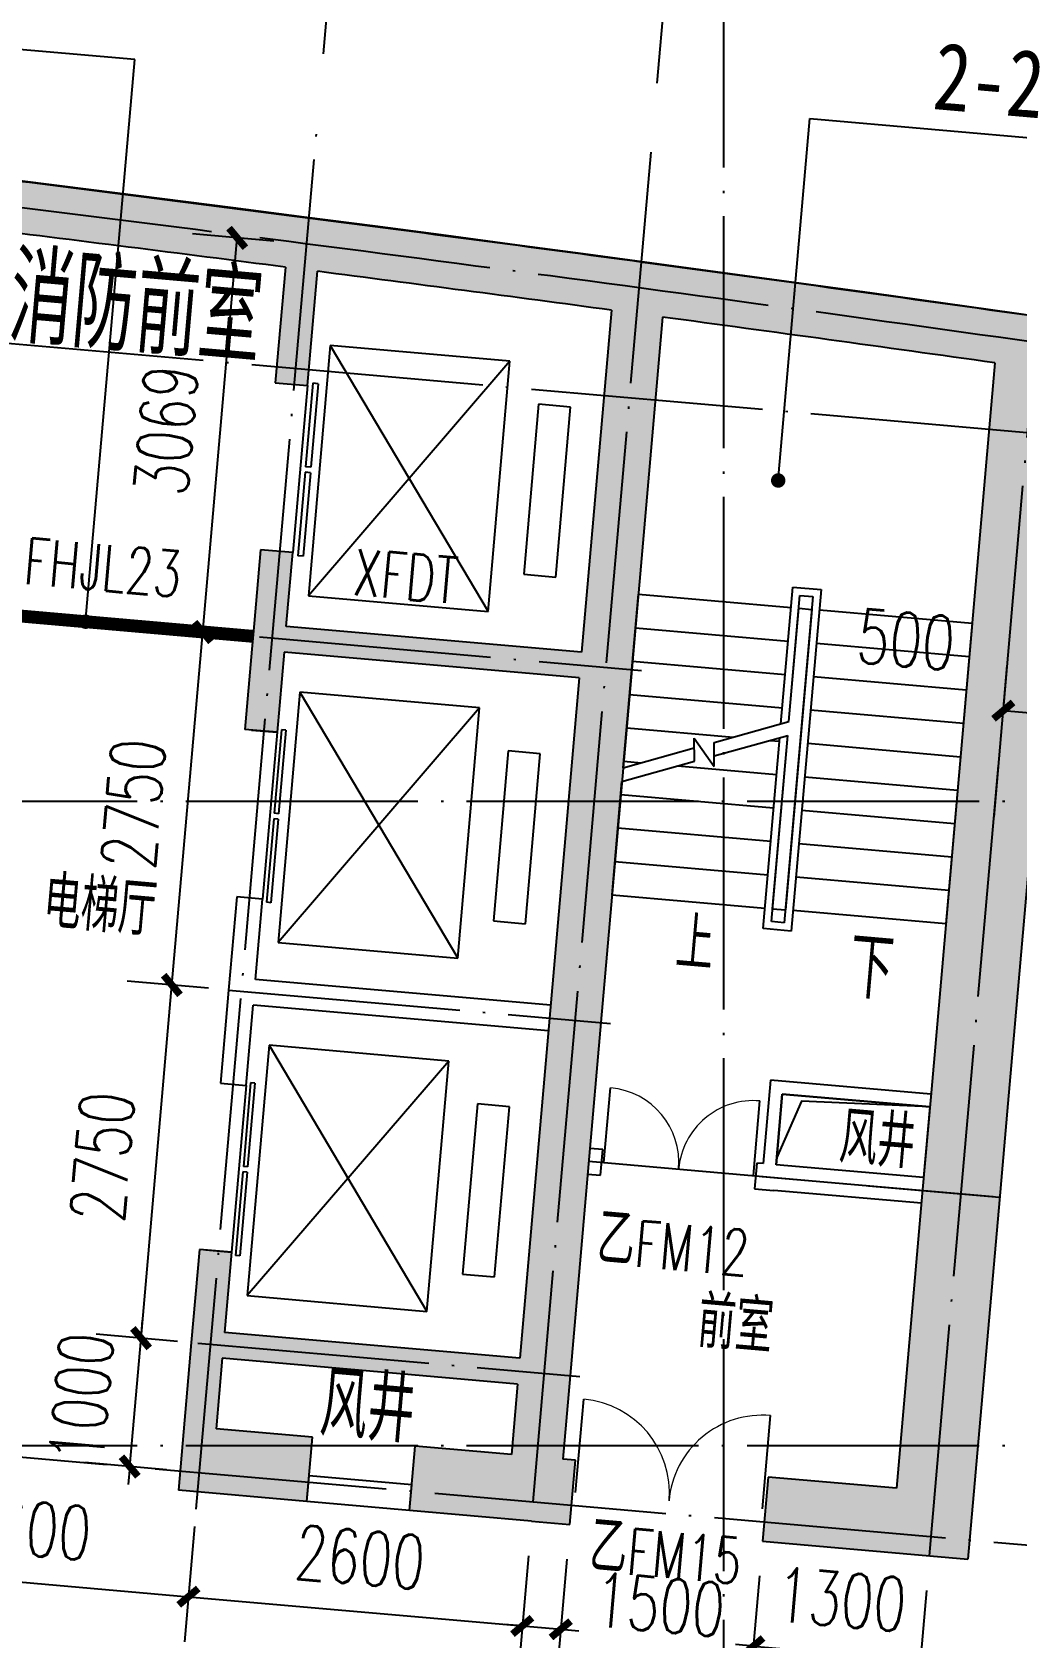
# Model space of a CAD drawing. Extents: x 246015 to 608740, y -108003 to 88400.
# Drawn here: x 520987 to 528628, y 27045 to 39505 of the extents above; entities that cross this region are included whole.
import ezdxf

# ---------------------------------------------------------------- set-up
doc = ezdxf.new("R2010")
doc.units = 0
doc.header["$LTSCALE"] = 3000
doc.header["$MEASUREMENT"] = 0
doc.header["$PDMODE"] = 1
doc.linetypes.add('DASH', pattern=[0.35, 0.25, -0.1])
doc.linetypes.add('DOTE', pattern=[2.42, 2, -0.2, 0.02, -0.2])
doc.layers.get('0').update_dxf_attribs({"linetype": 'CONTINUOUS'})
doc.layers.get('DEFPOINTS').update_dxf_attribs({"linetype": 'CONTINUOUS'})
for name, color, linetype in [('DIM_LEAD', 3, 'CONTINUOUS'), ('DIM_SYMB', 3, 'CONTINUOUS'), ('dote', 1, 'DOTE'), ('PUB_DIM', 3, 'CONTINUOUS'), ('PUB_HATCH', 8, 'CONTINUOUS'), ('PUB_TEXT', 7, 'CONTINUOUS'), ('stair', 2, 'CONTINUOUS'), ('WALL', 9, 'CONTINUOUS'), ('WINDOW', 4, 'CONTINUOUS'), ('WINDOW_TEXT', 7, 'CONTINUOUS'), ('防火卷帘', 4, 'DASH')]:
    doc.layers.add(name, color=color, linetype=linetype)
doc.styles.add('-黑体', font='simhei.ttf', dxfattribs={"width": 0.8})
doc.styles.add('_TCH_DIM', font='SIMPLEX', dxfattribs={"bigfont": 'GBCBIG'})
doc.styles.add('_TCH_WINDOW', font='SIMPLEX', dxfattribs={"bigfont": 'GBCBIG'})
doc.styles.add('DIM_FONT', font='simplex.shx', dxfattribs={"width": 0.7, "bigfont": 'hztxt.shx'})
doc.dimstyles.new('DIMN140', dxfattribs={"dimscale": 1.4, "dimtxt": 300, "dimasz": 100, "dimexe": 250, "dimexo": 300, "dimgap": 150, "dimtad": 1, "dimdec": 0, "dimzin": 0, "dimdsep": 46, "dimtxsty": 'DIM_FONT', "dimblk": 'ARCHTICK', "dimcen": 0.09, "dimclrt": 7, "dimazin": 2, "dimtfac": 1, "dimtdec": 0, "dimtix": 1, "dimtmove": 2, "dimatfit": 3, "dimfxl": 0, "dimtolj": 1, "dimtzin": 0, "dimarcsym": 0})
doc.dimstyles.new('DIMN150', dxfattribs={"dimscale": 1.5, "dimtxt": 300, "dimasz": 100, "dimexe": 250, "dimexo": 300, "dimgap": 150, "dimtad": 1, "dimdec": 0, "dimzin": 0, "dimdsep": 46, "dimtxsty": 'DIM_FONT', "dimblk": 'ARCHTICK', "dimcen": 0.09, "dimclrt": 7, "dimazin": 2, "dimtfac": 1, "dimtdec": 0, "dimtix": 1, "dimtmove": 2, "dimatfit": 3, "dimfxl": 0, "dimtolj": 1, "dimtzin": 0, "dimarcsym": 0})

# ---------------------------------------------------------------- blocks, each defined once
blk = doc.blocks.new('$TCHSYS$LDOR22D')
for p, q in [((-0.5167, 0.8333), (-0.0167, 0.8333)), ((-0.5167, 0.8333), (-0.5167, 0.6667)), ((-0.0167, 0.8333), (-0.0167, 0.6667)), ((0.0167, 0.8333), (0.0167, 0.6667)), ((0.0167, 0.8333), (0.5167, 0.8333)), ((0.5167, 0.8333), (0.5167, 0.6667)), ((-0.5167, 0.6667), (-0.0167, 0.6667)), ((0.0167, 0.6667), (0.5167, 0.6667)), ((-0.5, 0.5), (0.5, 0.5))]:
    blk.add_line(p, q)
blk = doc.blocks.new('$DorLib2D$00000037')
at = {"linetype": 'DASH'}
blk.add_line((0.5, 0), (-0.5, 0), dxfattribs=at)
blk = doc.blocks.new('$DorLib2D$00000004')
for p, q in [((-0.485, 0), (-0.485, 0.485)), ((0.485, 0), (0.485, 0.485))]:
    blk.add_line(p, q)
at = {"lineweight": 13}
for centre, start, end in [((-0.485, 0), 0, 90), ((0.485, 0), 90, 180)]:
    blk.add_arc(centre, 0.485, start, end, dxfattribs=at)
blk = doc.blocks.new('2-2')
at = {"layer": 'PUB_HATCH'}
for points in [[(58136.1, 903.3), (58158.3, 1169.3, 0.0013003), (55557.3, 1270.5), (55542.7, 870.8, -0.0012294), (58000, 775.5)], [(60753.1, 787.8), (60759.3, 1054.5, 0.0013006), (58158.3, 1169.3), (58136.1, 903.3), (58250, 765.1, -0.001151), (60550, 663.9)], [(63853.5, 633.3), (63860.6, 900, 0.0015511), (60759.3, 1054.5), (60753.1, 787.8), (60950, 645.2, -0.0013015), (63550, 515.8)], [(58000, 775.5), (58000, -125), (58250, -125), (58250, 765.1), (58136.1, 903.3)], [(60753.1, 787.8), (60550, 663.9), (60550, -2000), (60683.3, -2100), (60950, -2100), (60950, 645.2)], [(63853.5, 633.3), (63550, 515.8), (63550, -5200), (64150, -5200), (64150, 484)], [(58250, -2000), (58250, -1425), (58000, -1425), (58000, -2000), (58125, -2100)], [(58000, -2000), (58000, -2200), (58125, -2100)], [(58125, -2100), (58000, -2200), (58000, -2825), (58250, -2825), (58250, -2200)], [(60683.3, -2100), (60550, -2000), (58250, -2000), (58125, -2100), (58250, -2200), (60550, -2200)], [(60683.3, -2100), (60550, -2200), (60550, -4850), (60950, -4850), (60950, -2100)], [(60950, -4850), (60550, -4850), (60550, -5950), (60950, -5950)], [(64150, -5200), (63550, -5200), (63550, -5950), (64150, -5950)], [(60950, -5950), (60550, -5950), (60550, -7500), (60683.3, -7600), (60950, -7600)], [(64150, -5950), (63550, -5950), (63550, -8250), (64150, -8750)], [(58000, -6875), (58000, -7600), (58166.7, -7600), (58250, -7500), (58250, -6875)], [(58166.7, -7600), (58000, -7600), (58000, -8750), (58250, -8250), (58250, -7700)], [(60683.3, -7600), (60550, -7500), (58250, -7500), (58166.7, -7600), (58250, -7700), (60550, -7700)], [(60683.3, -7600), (60550, -7700), (60550, -8250), (60750, -8416.7), (60950, -8250), (60950, -7600)], [(59000, -8250), (58250, -8250), (58000, -8750), (59000, -8750)], [(60750, -8416.7), (60550, -8250), (59800, -8250), (59800, -8750), (60750, -8750)], [(60750, -8750), (61050, -8750), (61050, -8250), (60950, -8250), (60750, -8416.7)], [(63550, -8250), (62550, -8250), (62550, -8750), (64150, -8750)]]:
    blk.add_hatch(color=256, dxfattribs=at).paths.add_polyline_path(points)
at = {"layer": 'DIM_SYMB'}
for points in [[(62966.7, -3854.2, 0, 0, 0), (62966.7, -706.7, 0, 0, 0), (61545, -706.7, 0, 0, 0), (61545, -1874.2, 112, 0, 0), (61545, -2294.2, 0, 0, 0)], [(61605, -3854.2, 0, 0, 0), (61605, -3224.2, 96, 0, 0), (61605, -2864.2, 0, 0, 0)]]:
    blk.add_lwpolyline(points, format="xyseb", dxfattribs=at)
at = {"layer": 'dote', "ltscale": 0.3}
for p, q in [((58150, -8885.2), (58150, 2000)), ((60750, -8600), (60750, 2000)), ((63850, -8750), (63850, 2000)), ((-1000, 0), (75800, 0)), ((58050, -2100), (61025.7, -2100)), ((58050, -4850), (61025.7, -4850)), ((58050, -4850), (61025.7, -4850)), ((60950, -5930), (64150, -5930)), ((62300, -5930), (64150, -5930)), ((58050, -7600), (61025.7, -7600)), ((-1000, -8600), (75800, -8600))]:
    blk.add_line(p, q, dxfattribs=at)
blk.add_lwpolyline([(62400, -5280), (63550, -5280), (63550, -5830), (62400, -5830)], close=True, dxfattribs=at)
blk.add_arc((37400, -498857.1), 500257.1, 85.712478, 94.287522, dxfattribs=at)
at = {"layer": 'PUB_DIM'}
blk.add_lwpolyline([(63550, -5280), (62553.5, -5321.6), (62400, -5780)], dxfattribs=at)
at = {"layer": 'stair'}
for p, q in [((59800, 200), (58400, 200)), ((58400, 200), (58400, -1750)), ((59800, 200), (58400, -1750)), ((58400, 200), (59800, -1750)), ((59800, -1750), (59800, 200)), ((60300, -112.5), (60050, -112.5)), ((60050, -112.5), (60050, -1437.5)), ((60300, -1437.5), (60300, -112.5)), ((62140, -2419.3), (62140, -1354.2)), ((62140, -1354.2), (62360, -1354.2)), ((62360, -1354.2), (62360, -4014.2)), ((60050, -1437.5), (60300, -1437.5)), ((62200, -2396.8), (62200, -1414.2)), ((62200, -1414.2), (62300, -1414.2)), ((62300, -1414.2), (62300, -3954.2)), ((60950, -2864.8), (60950, -1514.2)), ((60950, -1514.2), (62140, -1514.2)), ((62200, -2396.8), (62200, -1514.2)), ((62200, -1514.2), (62300, -1514.2)), ((62300, -1514.2), (62300, -3854.2)), ((63550, -1514.2), (62360, -1514.2)), ((63550, -1514.2), (63550, -3854.2)), ((58400, -1750), (59800, -1750)), ((60950, -1774.2), (62140, -1774.2)), ((63550, -1774.2), (62360, -1774.2)), ((60950, -2034.2), (62140, -2034.2)), ((63550, -2034.2), (62360, -2034.2)), ((60950, -2294.2), (62140, -2294.2)), ((63550, -2294.2), (62360, -2294.2)), ((61635.5, -2608.2), (62200, -2396.8)), ((59800, -2500), (58400, -2500)), ((58400, -2500), (58400, -4450)), ((59800, -2500), (58400, -4450)), ((58400, -2500), (59800, -4450)), ((59800, -4450), (59800, -2500)), ((60950, -2554.2), (61779.6, -2554.2)), ((61495.9, -2767.2), (61478.7, -2589.6)), ((61478.7, -2589.6), (61653.4, -2794.1)), ((61653.4, -2794.1), (61635.5, -2608.2)), ((61645.4, -2711.2), (62200, -2503.6)), ((62064.8, -2554.2), (62140, -2554.2)), ((62140, -4014.2), (62140, -2526.1)), ((62200, -3854.2), (62200, -2503.6)), ((62200, -3954.2), (62200, -2503.6)), ((63550, -2554.2), (62360, -2554.2)), ((60950, -2864.8), (61485.9, -2664.2)), ((60300, -2812.5), (60050, -2812.5)), ((60050, -2812.5), (60050, -4137.5)), ((60300, -4137.5), (60300, -2812.5)), ((60950, -2971.6), (61495.9, -2767.2)), ((60950, -2814.2), (61085.2, -2814.2)), ((61370.4, -2814.2), (62140, -2814.2)), ((63550, -2814.2), (62360, -2814.2)), ((60950, -3854.2), (60950, -2971.6)), ((60950, -3074.2), (62140, -3074.2)), ((63550, -3074.2), (62360, -3074.2)), ((60950, -3334.2), (62140, -3334.2)), ((63550, -3334.2), (62360, -3334.2)), ((60950, -3594.2), (62140, -3594.2)), ((63550, -3594.2), (62360, -3594.2)), ((60950, -3854.2), (62140, -3854.2)), ((62200, -3854.2), (62300, -3854.2)), ((63550, -3854.2), (62360, -3854.2)), ((62300, -3954.2), (62200, -3954.2)), ((62360, -4014.2), (62140, -4014.2)), ((60050, -4137.5), (60300, -4137.5)), ((58400, -4450), (59800, -4450)), ((59800, -5250), (58400, -5250)), ((58400, -5250), (58400, -7200)), ((59800, -5250), (58400, -7200)), ((58400, -5250), (59800, -7200)), ((59800, -7200), (59800, -5250)), ((60300, -5562.5), (60050, -5562.5)), ((60050, -5562.5), (60050, -6887.5)), ((60300, -6887.5), (60300, -5562.5)), ((60050, -6887.5), (60300, -6887.5)), ((58400, -7200), (59800, -7200))]:
    blk.add_line(p, q, dxfattribs=at)
at = {"layer": 'WALL'}
for p, q in [((58000, 775.5), (58000, -125)), ((58250, -125), (58250, 765.1)), ((60550, 663.9), (60550, -2000)), ((60950, 645.2), (60950, -2100)), ((63550, 515.8), (63550, -5200)), ((64150, 484), (64150, -5200)), ((58000, -125), (58250, -125)), ((58250, -1425), (58000, -1425)), ((58000, -1425), (58000, -2000)), ((58250, -2000), (58250, -1425)), ((58000, -2000), (58000, -2200)), ((60550, -2000), (58250, -2000)), ((60950, -2100), (60950, -4850)), ((58000, -2200), (58000, -2825)), ((60550, -2200), (58250, -2200)), ((58250, -2200), (58250, -2825)), ((60550, -2200), (60550, -4850)), ((58250, -2825), (58000, -2825)), ((58050, -2825), (58250, -2825)), ((58250, -4125), (58050, -4125)), ((58050, -4125), (58050, -4850)), ((58250, -4750), (58250, -4125)), ((58050, -4850), (58050, -5575)), ((60550, -4750), (58250, -4750)), ((60550, -4850), (60550, -5950)), ((60950, -4850), (60950, -5950)), ((60550, -4950), (58250, -4950)), ((58250, -5575), (58250, -4950)), ((63550, -5180), (62300, -5180)), ((62300, -5180), (62300, -5830)), ((63550, -5200), (63550, -5950)), ((64150, -5200), (64150, -5950)), ((63550, -5280), (62400, -5280)), ((62400, -5280), (62400, -5830)), ((58050, -5575), (58250, -5575)), ((61050, -5830), (60950, -5830)), ((61050, -6030), (61050, -5830)), ((62300, -5830), (62250, -5830)), ((62250, -5830), (62250, -6030)), ((63550, -5830), (62400, -5830)), ((60550, -5950), (60550, -7500)), ((60950, -5950), (60950, -7600)), ((63550, -5950), (63550, -8250)), ((64150, -5950), (64150, -8750)), ((60950, -6030), (61050, -6030)), ((62250, -6030), (62400, -6030)), ((63550, -6030), (62400, -6030)), ((58000, -6875), (58000, -7600)), ((58250, -6875), (58000, -6875)), ((58050, -6875), (58250, -6875)), ((58250, -6875), (58250, -7500)), ((58000, -7600), (58000, -8750)), ((60550, -7500), (58250, -7500)), ((60950, -7600), (60950, -8250)), ((60550, -7700), (58250, -7700)), ((58250, -7700), (58250, -8250)), ((60550, -7700), (60550, -8250)), ((59000, -8250), (58250, -8250)), ((59000, -8750), (59000, -8250)), ((60550, -8250), (59800, -8250)), ((59800, -8750), (59800, -8250)), ((61050, -8250), (60950, -8250)), ((61050, -8750), (61050, -8250)), ((63550, -8250), (62550, -8250)), ((62550, -8250), (62550, -8750)), ((59800, -8550), (59000, -8550)), ((59000, -8750), (59000, -8550)), ((59800, -8750), (59800, -8550)), ((59000, -8750), (58000, -8750)), ((59800, -8750), (59000, -8750)), ((60750, -8750), (59800, -8750)), ((60750, -8750), (61050, -8750)), ((62550, -8750), (64150, -8750))]:
    blk.add_line(p, q, dxfattribs=at)
for radius, start, end in [(500457.1, 87.622765, 87.920776), (500457.1, 87.32469, 87.622765), (500457.1, 86.969198, 87.32469), (500057.1, 87.639016, 87.920776), (500057.1, 87.34656, 87.610346), (500057.1, 87.002406, 87.300679)]:
    blk.add_arc((37400, -498857.1), radius, start, end, dxfattribs=at)
at = {"layer": 'WINDOW'}
for name, p, xscale, yscale, zscale, rotation in [('$TCHSYS$LDOR22D', (58125, -775), 1300, 250, 1300, 270), ('$TCHSYS$LDOR22D', (58150, -3475), 1300, 200, 1300, 270), ('$DorLib2D$00000004', (61650, -5930), -1200, -1200, -1200, 179.9999999999434), ('$TCHSYS$LDOR22D', (58150, -6225), 1300, 200, 1300, 270), ('$DorLib2D$00000004', (61800, -8500), -1500, -1500, -1500, 180)]:
    blk.add_blockref(name, p, dxfattribs=dict(at, xscale=xscale, yscale=yscale, zscale=zscale, rotation=rotation))
ref = blk.add_blockref('$DorLib2D$00000037', (56825, -2100), dxfattribs=dict(at, xscale=-2350, yscale=2350, zscale=-2350, rotation=180))
ref.add_attrib('A', 'FHJL23', (56183, -1848.5), dxfattribs={"layer": 'WINDOW_TEXT', "height": 357, "style": '_TCH_WINDOW', "width": 0.705882})
at = {"layer": 'PUB_TEXT', "style": '_TCH_DIM', "width": 0.705882}
blk.add_text('XFDT', height=357, dxfattribs=at).set_placement((58734.5, -1711.5))
at = {"layer": 'PUB_TEXT', "style": '_TCH_DIM'}
for s, height, p in [('上', 405.1, (61479.9, -4374.2, 0)), ('电梯厅', 405.11, (56561.5, -4487.4)), ('下', 472.6, (62833.8, -4484.2, 0)), ('风井', 405.11, (62877.2, -5770.6)), ('前室', 405.11, (61903.8, -7291.5)), ('风井', 506.38, (59044.8, -8231.3))]:
    blk.add_text(s, height=height, dxfattribs=at).set_placement(p)
at = {"layer": 'WINDOW_TEXT', "style": '_TCH_WINDOW'}
blk.add_text('乙', height=405.1, rotation=360, dxfattribs=at).set_placement((61070.6, -6712.8))
at = {"layer": 'WINDOW_TEXT', "style": '_TCH_WINDOW', "width": 0.705882}
blk.add_text('FM12', height=357, rotation=360, dxfattribs=at).set_placement((61365.4, -6712.8))
at = {"layer": 'WINDOW_TEXT', "style": '_TCH_WINDOW'}
blk.add_text('乙', height=405.1, dxfattribs=at).set_placement((61220.6, -9097.9))
at = {"layer": 'WINDOW_TEXT', "style": '_TCH_WINDOW', "width": 0.705882}
blk.add_text('FM15', height=357, dxfattribs=at).set_placement((61515.4, -9097.9))
blk = doc.blocks.new('_ARCHTICK')
at = {"color": 0, "linetype": 'ByBlock', "const_width": 0.4}
blk.add_lwpolyline([(-0.5, -0.5), (0.5, 0.5)], dxfattribs=at)
blk = doc.blocks.new('*D225')
at = {"layer": 'DEFPOINTS', "color": 0}
for p in [(529021, 34197), (528414, 32995), (528912, 32951)]:
    blk.add_point(p, dxfattribs=at)
at = {"layer": 'PUB_DIM', "color": 0, "lineweight": -2}
for p, q in [((528451, 33413), (528554, 34589)), ((528948, 33370), (529051, 34546)), ((528523, 34240), (529021, 34197))]:
    blk.add_line(p, q, dxfattribs=at)
at = {"layer": 'PUB_DIM', "color": 0, "lineweight": -2, "xscale": 140, "yscale": 140, "zscale": 140}
for p, rotation in [((528523, 34240), 175.0000000013866), ((529021, 34197), 355.0000000013866)]:
    blk.add_blockref('_ARCHTICK', p, dxfattribs=dict(at, rotation=rotation))
at = {"layer": 'PUB_DIM', "color": 7, "insert": (527769, 34791), "char_height": 420, "attachment_point": 5, "rotation": 355, "style": 'DIM_FONT'}
blk.add_mtext('\\A1;500', dxfattribs=at)
blk = doc.blocks.new('*D227')
at = {"layer": 'DEFPOINTS', "color": 0}
for p in [(519694, 28555), (522284, 28328), (522200, 27365)]:
    blk.add_point(p, dxfattribs=at)
at = {"layer": 'PUB_DIM', "color": 0, "lineweight": -2}
for p, q in [((519658, 28136), (519579, 27243)), ((522248, 27910), (522169, 27016)), ((519610, 27591), (522200, 27365))]:
    blk.add_line(p, q, dxfattribs=at)
at = {"layer": 'PUB_DIM', "color": 0, "lineweight": -2, "xscale": 140, "yscale": 140, "zscale": 140}
for p, rotation in [((519610, 27591), 175.0000000013872), ((522200, 27365), 355.0000000013872)]:
    blk.add_blockref('_ARCHTICK', p, dxfattribs=dict(at, rotation=rotation))
at = {"layer": 'PUB_DIM', "color": 7, "insert": (520941, 27896), "char_height": 420, "attachment_point": 5, "rotation": 355, "style": 'DIM_FONT'}
blk.add_mtext('\\A1;2600', dxfattribs=at)
blk = doc.blocks.new('*D228')
at = {"layer": 'DEFPOINTS', "color": 0}
for p in [(522284, 28328), (524874, 28101), (524790, 27138)]:
    blk.add_point(p, dxfattribs=at)
at = {"layer": 'PUB_DIM', "color": 0, "lineweight": -2}
for p, q in [((522248, 27910), (522169, 27016)), ((524838, 27683), (524760, 26789)), ((522200, 27365), (524790, 27138))]:
    blk.add_line(p, q, dxfattribs=at)
at = {"layer": 'PUB_DIM', "color": 0, "lineweight": -2, "xscale": 140, "yscale": 140, "zscale": 140}
for p, rotation in [((522200, 27365), 175.0000000013871), ((524790, 27138), 355.0000000013871)]:
    blk.add_blockref('_ARCHTICK', p, dxfattribs=dict(at, rotation=rotation))
at = {"layer": 'PUB_DIM', "color": 7, "insert": (523532, 27670), "char_height": 420, "attachment_point": 5, "rotation": 355, "style": 'DIM_FONT'}
blk.add_mtext('\\A1;2600', dxfattribs=at)
blk = doc.blocks.new('*D229')
at = {"layer": 'DEFPOINTS', "color": 0}
for p in [(524874, 28101), (525173, 28075), (525089, 27112)]:
    blk.add_point(p, dxfattribs=at)
at = {"layer": 'PUB_DIM', "color": 0, "lineweight": -2}
for p, q in [((524838, 27683), (524760, 26789)), ((525137, 27657), (525058, 26763)), ((524790, 27138), (524651, 27150)), ((524790, 27138), (525089, 27112)), ((525089, 27112), (525228, 27100))]:
    blk.add_line(p, q, dxfattribs=at)
at = {"layer": 'PUB_DIM', "color": 0, "lineweight": -2, "xscale": 140, "yscale": 140, "zscale": 140}
for p, rotation in [((524790, 27138), 355.0000000013875), ((525089, 27112), 175.0000000013876)]:
    blk.add_blockref('_ARCHTICK', p, dxfattribs=dict(at, rotation=rotation))
at = {"layer": 'PUB_DIM', "color": 7, "insert": (524901, 26680), "char_height": 420, "attachment_point": 5, "rotation": 355, "style": 'DIM_FONT'}
blk.add_mtext('\\A1;300', dxfattribs=at)
blk = doc.blocks.new('*D230')
at = {"layer": 'DEFPOINTS', "color": 0}
for p in [(525173, 28075), (526667, 27944), (526583, 26981)]:
    blk.add_point(p, dxfattribs=at)
at = {"layer": 'PUB_DIM', "color": 0, "lineweight": -2}
for p, q in [((525137, 27657), (525058, 26763)), ((526631, 27526), (526553, 26633)), ((525089, 27112), (525139, 27108)), ((526583, 26981), (526533, 26986))]:
    blk.add_line(p, q, dxfattribs=at)
at = {"layer": 'PUB_DIM', "color": 0, "lineweight": -2, "xscale": 140, "yscale": 140, "zscale": 140}
for p, rotation in [((525089, 27112), 175.0000000013872), ((526583, 26981), 355.0000000013872)]:
    blk.add_blockref('_ARCHTICK', p, dxfattribs=dict(at, rotation=rotation))
at = {"layer": 'PUB_DIM', "color": 7, "insert": (525858, 27303), "char_height": 420, "attachment_point": 5, "rotation": 355, "style": 'DIM_FONT'}
blk.add_mtext('\\A1;1500', dxfattribs=at)
blk = doc.blocks.new('*D231')
at = {"layer": 'DEFPOINTS', "color": 0}
for p in [(526667, 27944), (527963, 27831), (527878, 26868)]:
    blk.add_point(p, dxfattribs=at)
at = {"layer": 'PUB_DIM', "color": 0, "lineweight": -2}
for p, q in [((526631, 27526), (526553, 26633)), ((527926, 27413), (527848, 26519)), ((526583, 26981), (526444, 26993)), ((526583, 26981), (527878, 26868)), ((527878, 26868), (528018, 26856))]:
    blk.add_line(p, q, dxfattribs=at)
at = {"layer": 'PUB_DIM', "color": 0, "lineweight": -2, "xscale": 140, "yscale": 140, "zscale": 140}
for p, rotation in [((526583, 26981), 355.0000000013872), ((527878, 26868), 175.0000000013872)]:
    blk.add_blockref('_ARCHTICK', p, dxfattribs=dict(at, rotation=rotation))
at = {"layer": 'PUB_DIM', "color": 7, "insert": (527267, 27343), "char_height": 420, "attachment_point": 5, "rotation": 355, "style": 'DIM_FONT'}
blk.add_mtext('\\A1;1300', dxfattribs=at)
blk = doc.blocks.new('*D259')
at = {"layer": 'DEFPOINTS', "color": 0}
for p in [(521832, 29371), (522535, 29310), (522448, 28314)]:
    blk.add_point(p, dxfattribs=at)
at = {"layer": 'PUB_DIM', "color": 0, "lineweight": -2}
for p, q in [((521832, 29371), (521844, 29511)), ((522116, 29346), (521483, 29402)), ((521744, 28375), (521832, 29371)), ((522029, 28350), (521396, 28406)), ((521744, 28375), (521732, 28236))]:
    blk.add_line(p, q, dxfattribs=at)
at = {"layer": 'PUB_DIM', "color": 0, "lineweight": -2, "xscale": 140, "yscale": 140, "zscale": 140}
for p, rotation in [((521832, 29371), 265.000000001384), ((521744, 28375), 85.00000000138404)]:
    blk.add_blockref('_ARCHTICK', p, dxfattribs=dict(at, rotation=rotation))
at = {"layer": 'PUB_DIM', "color": 7, "insert": (521370, 28910), "char_height": 420, "attachment_point": 5, "rotation": 85, "style": 'DIM_FONT'}
blk.add_mtext('\\A1;1000', dxfattribs=at)
blk = doc.blocks.new('*D260')
at = {"layer": 'DEFPOINTS', "color": 0}
for p in [(522071, 32111), (522774, 32049), (522535, 29310)]:
    blk.add_point(p, dxfattribs=at)
at = {"layer": 'PUB_DIM', "color": 0, "lineweight": -2}
for p, q in [((522356, 32086), (521723, 32141)), ((521832, 29371), (522071, 32111)), ((522116, 29346), (521483, 29402))]:
    blk.add_line(p, q, dxfattribs=at)
at = {"layer": 'PUB_DIM', "color": 0, "lineweight": -2, "xscale": 140, "yscale": 140, "zscale": 140}
for p, rotation in [((522071, 32111), 85.00000000138456), ((521832, 29371), 265.0000000013846)]:
    blk.add_blockref('_ARCHTICK', p, dxfattribs=dict(at, rotation=rotation))
at = {"layer": 'PUB_DIM', "color": 7, "insert": (521533, 30778), "char_height": 420, "attachment_point": 5, "rotation": 85, "style": 'DIM_FONT'}
blk.add_mtext('\\A1;2750', dxfattribs=at)
blk = doc.blocks.new('*D261')
at = {"layer": 'DEFPOINTS', "color": 0}
for p in [(522311, 34850), (523014, 34789), (522774, 32049)]:
    blk.add_point(p, dxfattribs=at)
at = {"layer": 'PUB_DIM', "color": 0, "lineweight": -2}
for p, q in [((522596, 34826), (521962, 34881)), ((522071, 32111), (522311, 34850)), ((522356, 32086), (521723, 32141))]:
    blk.add_line(p, q, dxfattribs=at)
at = {"layer": 'PUB_DIM', "color": 0, "lineweight": -2, "xscale": 140, "yscale": 140, "zscale": 140}
for p, rotation in [((522311, 34850), 85.00000000138344), ((522071, 32111), 265.0000000013835)]:
    blk.add_blockref('_ARCHTICK', p, dxfattribs=dict(at, rotation=rotation))
at = {"layer": 'PUB_DIM', "color": 7, "insert": (521773, 33517), "char_height": 420, "attachment_point": 5, "rotation": 85, "style": 'DIM_FONT'}
blk.add_mtext('\\A1;2750', dxfattribs=at)
blk = doc.blocks.new('*D262')
at = {"layer": 'DEFPOINTS', "color": 0}
for p in [(522578, 37908), (523282, 37847), (523014, 34789)]:
    blk.add_point(p, dxfattribs=at)
at = {"layer": 'PUB_DIM', "color": 0, "lineweight": -2}
for p, q in [((522863, 37883), (522230, 37939)), ((522311, 34850), (522578, 37908)), ((522596, 34826), (521962, 34881))]:
    blk.add_line(p, q, dxfattribs=at)
at = {"layer": 'PUB_DIM', "color": 0, "lineweight": -2, "xscale": 140, "yscale": 140, "zscale": 140}
for p, rotation in [((522578, 37908), 85.00000000138432), ((522311, 34850), 265.0000000013843)]:
    blk.add_blockref('_ARCHTICK', p, dxfattribs=dict(at, rotation=rotation))
at = {"layer": 'PUB_DIM', "color": 7, "insert": (522026, 36416), "char_height": 420, "attachment_point": 5, "rotation": 85, "style": 'DIM_FONT'}
blk.add_mtext('\\A1;3069', dxfattribs=at)
blk = doc.blocks.new('*D922')
at = {"layer": 'DEFPOINTS', "color": 0}
for p in [(523374, 40789), (520618, 39114), (523208, 38888)]:
    blk.add_point(p, dxfattribs=at)
at = {"layer": 'PUB_DIM', "color": 0, "lineweight": -2}
for p, q in [((520657, 39563), (520817, 41389)), ((523247, 39336), (523407, 41163)), ((520784, 41016), (523374, 40789))]:
    blk.add_line(p, q, dxfattribs=at)
at = {"layer": 'PUB_DIM', "color": 0, "lineweight": -2, "xscale": 150, "yscale": 150, "zscale": 150}
for p, rotation in [((520784, 41016), 174.9999999964865), ((523374, 40789), 354.9999999964865)]:
    blk.add_blockref('_ARCHTICK', p, dxfattribs=dict(at, rotation=rotation))
at = {"layer": 'PUB_DIM', "color": 7, "insert": (522119, 41351), "char_height": 450, "attachment_point": 5, "rotation": 355, "style": 'DIM_FONT'}
blk.add_mtext('\\A1;2600', dxfattribs=at)
blk = doc.blocks.new('*D923')
at = {"layer": 'DEFPOINTS', "color": 0}
for p in [(525965, 40563), (523208, 38888), (525798, 38661)]:
    blk.add_point(p, dxfattribs=at)
at = {"layer": 'PUB_DIM', "color": 0, "lineweight": -2}
for p, q in [((523247, 39336), (523407, 41163)), ((525837, 39109), (525997, 40936)), ((523374, 40789), (525965, 40563))]:
    blk.add_line(p, q, dxfattribs=at)
at = {"layer": 'PUB_DIM', "color": 0, "lineweight": -2, "xscale": 150, "yscale": 150, "zscale": 150}
for p, rotation in [((523374, 40789), 174.9999999964864), ((525965, 40563), 354.9999999964865)]:
    blk.add_blockref('_ARCHTICK', p, dxfattribs=dict(at, rotation=rotation))
at = {"layer": 'PUB_DIM', "color": 7, "insert": (524709, 41124), "char_height": 450, "attachment_point": 5, "rotation": 355, "style": 'DIM_FONT'}
blk.add_mtext('\\A1;2600', dxfattribs=at)
blk = doc.blocks.new('*D924')
at = {"layer": 'DEFPOINTS', "color": 0}
for p in [(529053, 40293), (525798, 38661), (528886, 38391)]:
    blk.add_point(p, dxfattribs=at)
at = {"layer": 'PUB_DIM', "color": 0, "lineweight": -2}
for p, q in [((525837, 39109), (525997, 40936)), ((528926, 38839), (529085, 40666)), ((525965, 40563), (529053, 40293))]:
    blk.add_line(p, q, dxfattribs=at)
at = {"layer": 'PUB_DIM', "color": 0, "lineweight": -2, "xscale": 150, "yscale": 150, "zscale": 150}
for p, rotation in [((525965, 40563), 174.9999999964864), ((529053, 40293), 354.9999999964865)]:
    blk.add_blockref('_ARCHTICK', p, dxfattribs=dict(at, rotation=rotation))
at = {"layer": 'PUB_DIM', "color": 7, "insert": (527548, 40876), "char_height": 450, "attachment_point": 5, "rotation": 355, "style": 'DIM_FONT'}
blk.add_mtext('\\A1;3100', dxfattribs=at)

msp = doc.modelspace()

# ---------------------------------------------------------------- linework, layer by layer
at = {"layer": 'DIM_LEAD'}
for p, q in [((521783, 39291.9), (514602.4, 39920.2)), ((521401.4, 34930), (521783, 39291.9)), ((526776.4, 36025.7), (527022, 38833.6)), ((527022, 38833.6), (532417.8, 38361.5))]:
    msp.add_line(p, q, dxfattribs=at)
at = {"layer": 'DIM_LEAD', "const_width": 56}
for points in [[(526771.5, 35998.1, 1), (526781.2, 36053.3, 1)], [(521396.5, 34902.5, 1), (521406.3, 34957.6, 1)]]:
    msp.add_lwpolyline(points, format="xyb", close=True, dxfattribs=at)
at = {"layer": 'dote', "ltscale": 0.3}
for p, q in [((526353.9, -37775.7), (526353.9, 53538.6)), ((295667.9, 33538.6), (554353.9, 33538.6)), ((295667.9, 28538.6), (554353.9, 28538.6))]:
    msp.add_line(p, q, dxfattribs=at)
at = {"layer": 'stair'}
msp.add_lwpolyline([(299553.9, 3467.8), (299553.9, 28838.6), (316453.9, 28838.6), (316453.9, 27409.7), (323493.1, 28025.5), (322800.2, 35945.3, -0.0349916), (393128.8, 42129.1), (393066.7, 42838.6), (467189.2, 42838.6), (467163, 42538.6), (467127.7, 42135.3, -0.0358539), (537955.2, 35916.1), (536854.9, 23339.1), (538648, 23182.2), (537798.3, 13438.6), (553653.9, 13438.6), (553653.9, -20761.4), (454653.9, -20761.4), (454653.9, -29761.4), (393186.2, -29761.4), (325560.9, -48546.2), (299553.9, 3467.8)], format="xyb", close=True, dxfattribs=at)
at = {"layer": '防火卷帘', "ltscale": 0.6, "const_width": 100, "elevation": 0}
msp.add_lwpolyline([(520360.2, 35021.1), (522701.3, 34816.3)], dxfattribs=at)

# ---------------------------------------------------------------- block references
at = {"layer": '防火卷帘', "rotation": 355.0000000013864}
msp.add_blockref('2-2', (465105, 41963.3, 0), dxfattribs=at)

# ---------------------------------------------------------------- texts
at = {"layer": 'PUB_TEXT'}
for s, height, rotation, style, width, p in [('2-2', 522.78, 355, '-黑体', 0.8, (527966.2, 38909.3)), ('消防前室', 700, 355.00006, 'DIM_FONT', 0.7, (520787, 37106.2))]:
    msp.add_text(s, height=height, rotation=rotation, dxfattribs=dict(at, style=style, width=width)).set_placement(p)

# ---------------------------------------------------------------- dimensions: what is measured, and where the dimension line sits
at = {"layer": 'PUB_DIM'}
for p1, p2, distance, dimstyle, picture, middle in [((520618, 39114.2), (523208.1, 38887.6), 1908.9, 'DIMN150', '*D922', (522118.6, 41350.9)), ((523208.1, 38887.6), (525798.2, 38661), 1908.9, 'DIMN150', '*D923', (524708.7, 41124.3)), ((525798.2, 38661), (528886.4, 38390.8), 1908.9, 'DIMN150', '*D924', (527547.9, 40875.9)), ((523014, 34788.9), (523281.5, 37846.7), 705.8, 'DIMN140', '*D262', (522026.2, 36416)), ((522774.3, 32049.4), (523014, 34788.9), 705.8, 'DIMN140', '*D261', (521772.6, 33517.3)), ((522534.7, 29309.9), (522774.3, 32049.4), 705.8, 'DIMN140', '*D260', (521532.9, 30777.8)), ((522447.5, 28313.7), (522534.7, 29309.9), 705.8, 'DIMN140', '*D259', (521369.5, 28909.9)), ((519694.1, 28554.6), (522284.2, 28328), -966.9, 'DIMN140', '*D227', (520941.5, 27896.4)), ((522284.2, 28328), (524874.3, 28101.4), -966.9, 'DIMN140', '*D228', (523531.6, 27669.8)), ((526667.5, 27944.5), (527962.5, 27831.2), -966.9, 'DIMN140', '*D231', (527267.3, 27343))]:
    dim = msp.add_aligned_dim(p1=p1, p2=p2, distance=distance, dimstyle=dimstyle, dxfattribs=at)
    dim.commit()
    dim.dimension.update_dxf_attribs({"geometry": picture, "text_midpoint": middle})
dim = msp.add_linear_dim(base=(529020.8, 34196.9), p1=(528414.3, 32994.8), p2=(528911.8, 32951.3), angle=355, text='500', dimstyle='DIMN140', dxfattribs=at)
dim.commit()
dim.dimension.update_dxf_attribs({"geometry": '*D225', "text_midpoint": (527768.5, 34791.3), "dimtype": 129})
for base, p1, p2, picture, middle in [((525088.9, 27112), (524874.3, 28101.4), (525173.2, 28075.2), '*D229', (524900.5, 26679.7)), ((526583.2, 26981.3), (525173.2, 28075.2), (526667.5, 27944.5), '*D230', (525858.5, 27302.8))]:
    dim = msp.add_linear_dim(base=base, p1=p1, p2=p2, angle=355, dimstyle='DIMN140', dxfattribs=at)
    dim.commit()
    dim.dimension.update_dxf_attribs({"geometry": picture, "text_midpoint": middle, "dimtype": 129})

doc.saveas('drawing.dxf')
